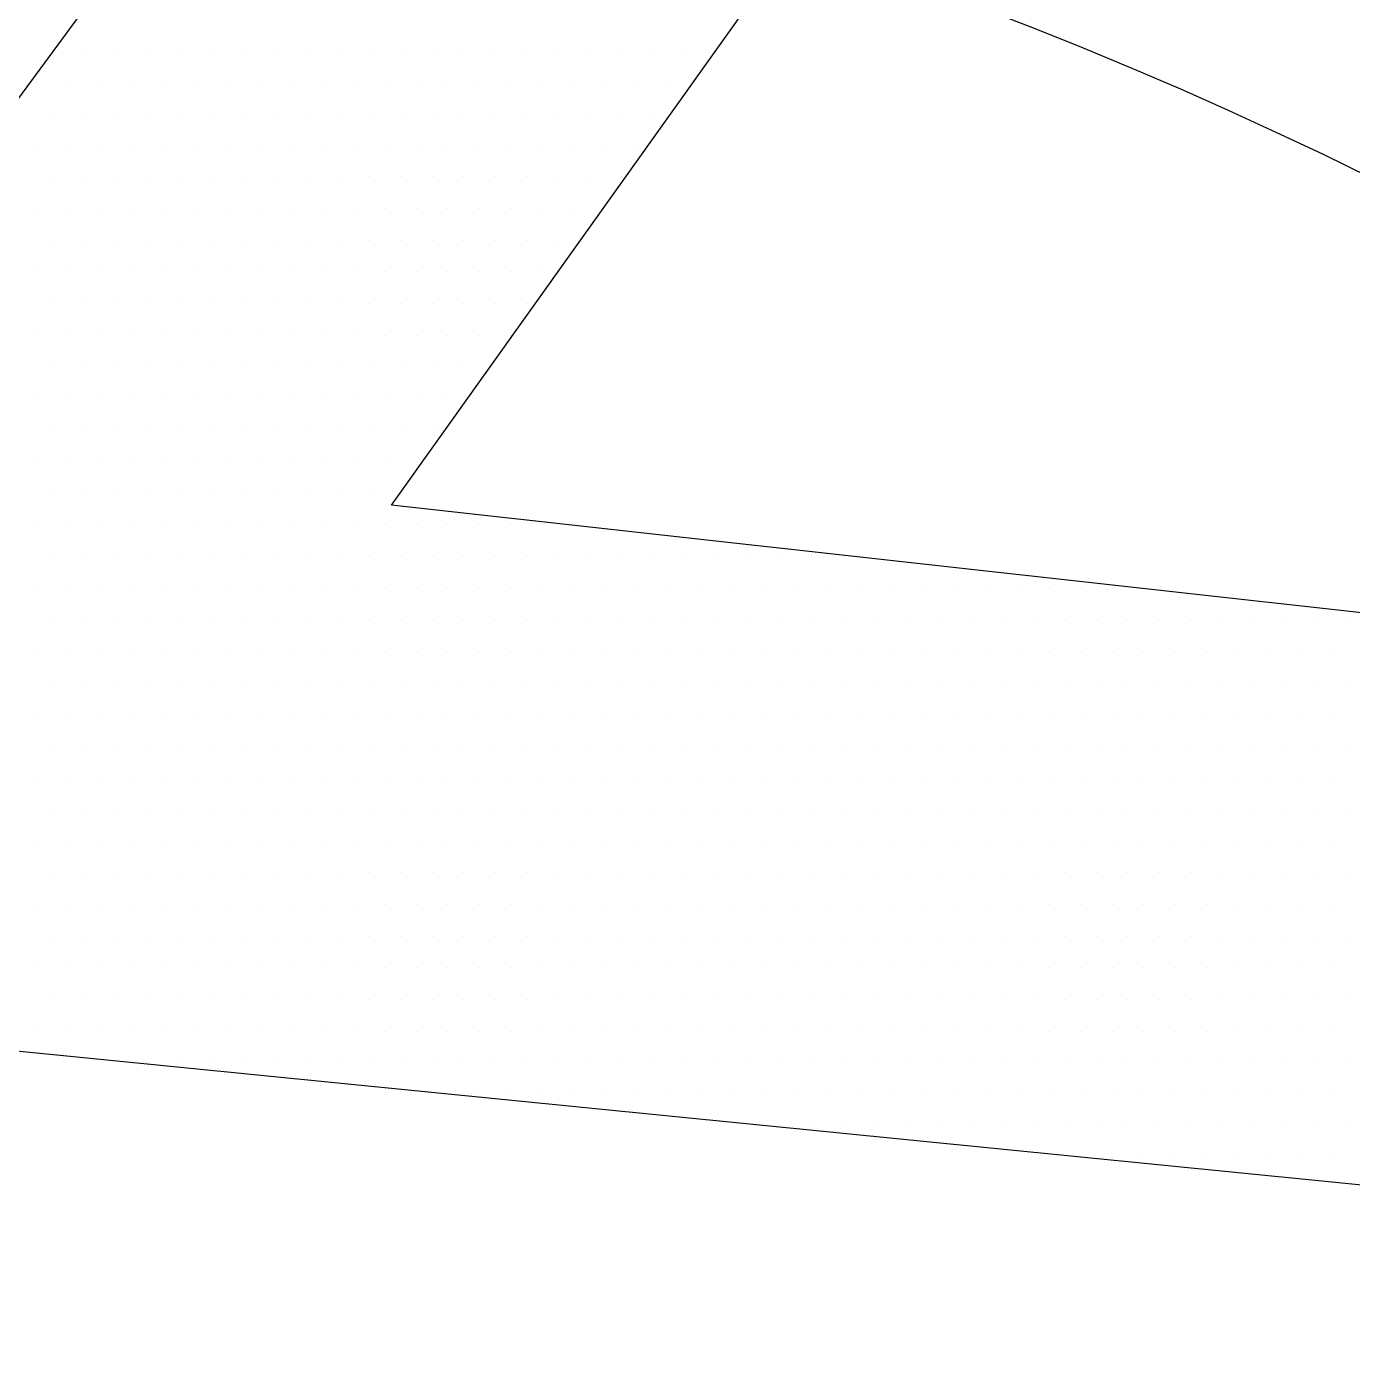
# Paper-space layout 'TOP_A1_00200_01-01-2017_MODELE' of a CAD drawing. Header units: millimetres. Extents: x -52 to 293, y -3 to 294.
# Drawn here: x 211.349 to 213.656, y 134.838 to 137.153 of the extents above; entities that cross this region are included whole.
import ezdxf

# ---------------------------------------------------------------- set-up
doc = ezdxf.new("R2010")
doc.units = ezdxf.units.MM
doc.header["$LTSCALE"] = 2
doc.linetypes.add('CACHEX2', pattern=[0.75, 0.5, -0.25])
for name, color, linetype in [('CALQUE_7', 4, 'Continuous'), ('CARTOUCHE', 7, 'Continuous'), ('rosace', 7, 'Continuous')]:
    doc.layers.add(name, color=color, linetype=linetype)

# ---------------------------------------------------------------- blocks, each defined once
blk = doc.blocks.new('A$C715108E3')
at = {"layer": 'CALQUE_7', "color": 131}
for p, q in [((-1.4405, -1.9557), (-1.4405, -1.9557)), ((-1.3512, -1.9557), (-1.3512, -1.9557)), ((-1.2594, -1.9557), (-1.2594, -1.9557)), ((-1.1674, -1.9557), (-1.1674, -1.9557)), ((-1.0761, -1.9557), (-1.0761, -1.9557)), ((-0.9841, -1.9557), (-0.9841, -1.9557)), ((-0.8921, -1.9557), (-0.8921, -1.9557)), ((-0.8008, -1.9557), (-0.8008, -1.9557)), ((-0.7088, -1.9557), (-0.7088, -1.9557)), ((-0.6172, -1.9557), (-0.6172, -1.9557)), ((-0.5255, -1.9557), (-0.5255, -1.9557)), ((-0.4339, -1.9557), (-0.4339, -1.9557)), ((-0.3418, -1.9557), (-0.3418, -1.9557)), ((-0.2508, -1.9557), (-0.2508, -1.9557)), ((-0.1587, -1.9557), (-0.1587, -1.9557)), ((-0.0667, -1.9557), (-0.0667, -1.9557)), ((0.0251, -1.9557), (0.0251, -1.9557)), ((0.1166, -1.9557), (0.1166, -1.9557)), ((0.2084, -1.9557), (0.2084, -1.9557)), ((0.3002, -1.9557), (0.3002, -1.9557)), ((0.3915, -1.9557), (0.3915, -1.9557)), ((-1.5083, -2.0481), (-1.5083, -2.0481)), ((-1.4888, -2.0481), (-1.4888, -2.0481)), ((-1.397, -2.0481), (-1.397, -2.0481)), ((-1.305, -2.0481), (-1.305, -2.0481)), ((-1.2137, -2.0481), (-1.2137, -2.0481)), ((-1.1217, -2.0481), (-1.1217, -2.0481)), ((-1.0296, -2.0481), (-1.0296, -2.0481)), ((-0.9386, -2.0481), (-0.9386, -2.0481)), ((-0.8465, -2.0481), (-0.8465, -2.0481)), ((-0.7549, -2.0481), (-0.7549, -2.0481)), ((-0.6634, -2.0481), (-0.6634, -2.0481)), ((-0.5712, -2.0481), (-0.5712, -2.0481)), ((-0.4796, -2.0481), (-0.4796, -2.0481)), ((-0.3883, -2.0481), (-0.3883, -2.0481)), ((-0.2963, -2.0481), (-0.2963, -2.0481)), ((-0.2043, -2.0481), (-0.2043, -2.0481)), ((-0.1124, -2.0481), (-0.1124, -2.0481)), ((-0.021, -2.0481), (-0.021, -2.0481)), ((0.0708, -2.0481), (0.0708, -2.0481)), ((0.1627, -2.0481), (0.1627, -2.0481)), ((0.2541, -2.0481), (0.2541, -2.0481)), ((0.346, -2.0481), (0.346, -2.0481)), ((-1.4427, -2.1393), (-1.4427, -2.1393)), ((-1.3512, -2.1393), (-1.3512, -2.1393)), ((-1.2594, -2.1393), (-1.2594, -2.1393)), ((-1.1674, -2.1393), (-1.1674, -2.1393)), ((-1.0761, -2.1393), (-1.0761, -2.1393)), ((-0.9841, -2.1393), (-0.9841, -2.1393)), ((-0.8921, -2.1393), (-0.8921, -2.1393)), ((-0.8008, -2.1393), (-0.8008, -2.1393)), ((-0.7088, -2.1393), (-0.7088, -2.1393)), ((-0.6172, -2.1393), (-0.6172, -2.1393)), ((-0.5255, -2.1393), (-0.5255, -2.1393)), ((-0.4339, -2.1393), (-0.4339, -2.1393)), ((-0.3418, -2.1393), (-0.3418, -2.1393)), ((-0.2508, -2.1393), (-0.2508, -2.1393)), ((-0.1587, -2.1393), (-0.1587, -2.1393)), ((-0.0667, -2.1393), (-0.0667, -2.1393)), ((0.0251, -2.1393), (0.0251, -2.1393)), ((0.1166, -2.1393), (0.1166, -2.1393)), ((0.2084, -2.1393), (0.2084, -2.1393)), ((0.3002, -2.1393), (0.3002, -2.1393)), ((-1.4888, -2.2308), (-1.4888, -2.2308)), ((-1.397, -2.2308), (-1.397, -2.2308)), ((-1.305, -2.2308), (-1.305, -2.2308)), ((-1.2137, -2.2308), (-1.2137, -2.2308)), ((-1.1217, -2.2308), (-1.1217, -2.2308)), ((-1.0296, -2.2308), (-1.0296, -2.2308)), ((-0.9386, -2.2308), (-0.9386, -2.2308)), ((-0.8465, -2.2308), (-0.8465, -2.2308)), ((-0.7549, -2.2308), (-0.7549, -2.2308)), ((-0.6634, -2.2308), (-0.6634, -2.2308)), ((-0.5712, -2.2308), (-0.5712, -2.2308)), ((-0.4796, -2.2308), (-0.4796, -2.2308)), ((-0.3883, -2.2308), (-0.3883, -2.2308)), ((-0.2963, -2.2308), (-0.2963, -2.2308)), ((-0.2043, -2.2308), (-0.2043, -2.2308)), ((-0.1124, -2.2308), (-0.1124, -2.2308)), ((-0.021, -2.2308), (-0.021, -2.2308)), ((0.0708, -2.2308), (0.0708, -2.2308)), ((0.1627, -2.2308), (0.1627, -2.2308)), ((0.2541, -2.2308), (0.2541, -2.2308)), ((-1.4427, -2.3232), (-1.4427, -2.3232)), ((-1.3512, -2.3232), (-1.3512, -2.3232)), ((-1.2594, -2.3232), (-1.2594, -2.3232)), ((-1.1674, -2.3232), (-1.1674, -2.3232)), ((-1.0761, -2.3232), (-1.0761, -2.3232)), ((-0.9841, -2.3232), (-0.9841, -2.3232)), ((-0.8921, -2.3232), (-0.8921, -2.3232)), ((-0.8008, -2.3232), (-0.8008, -2.3232)), ((-0.7088, -2.3232), (-0.7088, -2.3232)), ((-0.6172, -2.3232), (-0.6172, -2.3232)), ((-0.5255, -2.3232), (-0.5255, -2.3232)), ((-0.4339, -2.3232), (-0.4339, -2.3232)), ((-0.3418, -2.3232), (-0.3418, -2.3232)), ((-0.2508, -2.3232), (-0.2508, -2.3232)), ((-0.1587, -2.3232), (-0.1587, -2.3232)), ((-0.0667, -2.3232), (-0.0667, -2.3232)), ((0.0251, -2.3232), (0.0251, -2.3232)), ((0.1166, -2.3232), (0.1166, -2.3232)), ((0.2084, -2.3232), (0.2084, -2.3232)), ((-1.4888, -2.4144), (-1.4888, -2.4144)), ((-1.397, -2.4144), (-1.397, -2.4144)), ((-1.305, -2.4144), (-1.305, -2.4144)), ((-1.2137, -2.4144), (-1.2137, -2.4144)), ((-1.1217, -2.4144), (-1.1217, -2.4144)), ((-1.0296, -2.4144), (-1.0296, -2.4144)), ((-0.9386, -2.4144), (-0.9386, -2.4144)), ((-0.8465, -2.4144), (-0.8465, -2.4144)), ((-0.7549, -2.4144), (-0.7549, -2.4144)), ((-0.6634, -2.4144), (-0.6634, -2.4144)), ((-0.5712, -2.4144), (-0.5712, -2.4144)), ((-0.4796, -2.4144), (-0.4796, -2.4144)), ((-0.3883, -2.4144), (-0.3883, -2.4144)), ((-0.2963, -2.4144), (-0.2963, -2.4144)), ((-0.2043, -2.4144), (-0.2043, -2.4144)), ((-0.1124, -2.4144), (-0.1124, -2.4144)), ((-0.021, -2.4144), (-0.021, -2.4144)), ((0.0708, -2.4144), (0.0708, -2.4144)), ((-1.4427, -2.507), (-1.4427, -2.507)), ((-1.3512, -2.507), (-1.3512, -2.507)), ((-1.2594, -2.507), (-1.2594, -2.507)), ((-1.1674, -2.507), (-1.1674, -2.507)), ((-1.0761, -2.507), (-1.0761, -2.507)), ((-0.9841, -2.507), (-0.9841, -2.507)), ((-0.8921, -2.507), (-0.8921, -2.507)), ((-0.8008, -2.507), (-0.8008, -2.507)), ((-0.7088, -2.507), (-0.7088, -2.507)), ((-0.6172, -2.507), (-0.6172, -2.507)), ((-0.5255, -2.507), (-0.5255, -2.507)), ((-0.4339, -2.507), (-0.4339, -2.507)), ((-0.3418, -2.507), (-0.3418, -2.507)), ((-0.2508, -2.507), (-0.2508, -2.507)), ((-0.1587, -2.507), (-0.1587, -2.507)), ((-0.0667, -2.507), (-0.0667, -2.507)), ((0.0251, -2.507), (0.0251, -2.507)), ((-1.4888, -2.5983), (-1.4888, -2.5983)), ((-1.397, -2.5983), (-1.397, -2.5983)), ((-1.305, -2.5983), (-1.305, -2.5983)), ((-1.2137, -2.5983), (-1.2137, -2.5983)), ((-1.1217, -2.5983), (-1.1217, -2.5983)), ((-1.0296, -2.5983), (-1.0296, -2.5983)), ((-0.9386, -2.5983), (-0.9386, -2.5983)), ((-0.8465, -2.5983), (-0.8465, -2.5983)), ((-0.7549, -2.5983), (-0.7549, -2.5983)), ((-0.6634, -2.5983), (-0.6634, -2.5983)), ((-0.5712, -2.5983), (-0.5712, -2.5983)), ((-0.4796, -2.5983), (-0.4796, -2.5983)), ((-0.3883, -2.5983), (-0.3883, -2.5983)), ((-0.2963, -2.5983), (-0.2963, -2.5983)), ((-0.2043, -2.5983), (-0.2043, -2.5983)), ((-0.1124, -2.5983), (-0.1124, -2.5983)), ((-0.021, -2.5983), (-0.021, -2.5983)), ((-1.4427, -2.6898), (-1.4427, -2.6898)), ((-1.3512, -2.6898), (-1.3512, -2.6898)), ((-1.2594, -2.6898), (-1.2594, -2.6898)), ((-1.1674, -2.6898), (-1.1674, -2.6898)), ((-1.0761, -2.6898), (-1.0761, -2.6898)), ((-0.9841, -2.6898), (-0.9841, -2.6898)), ((-0.8921, -2.6898), (-0.8921, -2.6898)), ((-0.8008, -2.6898), (-0.8008, -2.6898)), ((-0.7088, -2.6898), (-0.7088, -2.6898)), ((-0.6172, -2.6898), (-0.6172, -2.6898)), ((-0.5255, -2.6898), (-0.5255, -2.6898)), ((-0.4339, -2.6898), (-0.4339, -2.6898)), ((-0.3418, -2.6898), (-0.3418, -2.6898)), ((-0.2508, -2.6898), (-0.2508, -2.6898)), ((-0.1587, -2.6898), (-0.1587, -2.6898)), ((-0.0667, -2.6898), (-0.0667, -2.6898)), ((-1.4888, -2.782), (-1.4888, -2.782)), ((-1.397, -2.782), (-1.397, -2.782)), ((-1.305, -2.782), (-1.305, -2.782)), ((-1.2137, -2.782), (-1.2137, -2.782)), ((-1.1217, -2.782), (-1.1217, -2.782)), ((-1.0296, -2.782), (-1.0296, -2.782)), ((-0.9386, -2.782), (-0.9386, -2.782)), ((-0.8465, -2.782), (-0.8465, -2.782)), ((-0.7549, -2.782), (-0.7549, -2.782)), ((-0.6634, -2.782), (-0.6634, -2.782)), ((-0.5712, -2.782), (-0.5712, -2.782)), ((-0.4796, -2.782), (-0.4796, -2.782)), ((-0.3883, -2.782), (-0.3883, -2.782)), ((-0.2963, -2.782), (-0.2963, -2.782)), ((-0.2043, -2.782), (-0.2043, -2.782)), ((-0.1124, -2.782), (-0.1124, -2.782)), ((-1.4427, -2.8734), (-1.4427, -2.8734)), ((-1.3512, -2.8734), (-1.3512, -2.8734)), ((-1.2594, -2.8734), (-1.2594, -2.8734)), ((-1.1674, -2.8734), (-1.1674, -2.8734)), ((-1.0761, -2.8734), (-1.0761, -2.8734)), ((-0.9841, -2.8734), (-0.9841, -2.8734)), ((-0.8921, -2.8734), (-0.8921, -2.8734)), ((-0.8008, -2.8734), (-0.8008, -2.8734)), ((-0.7088, -2.8734), (-0.7088, -2.8734)), ((-0.6172, -2.8734), (-0.6172, -2.8734)), ((-0.5255, -2.8734), (-0.5255, -2.8734)), ((-0.4339, -2.8734), (-0.4339, -2.8734)), ((-0.3418, -2.8734), (-0.3418, -2.8734)), ((-0.2508, -2.8734), (-0.2508, -2.8734)), ((-1.4888, -2.9649), (-1.4888, -2.9649)), ((-1.397, -2.9649), (-1.397, -2.9649)), ((-1.305, -2.9649), (-1.305, -2.9649)), ((-1.2137, -2.9649), (-1.2137, -2.9649)), ((-1.1217, -2.9649), (-1.1217, -2.9649)), ((-1.0296, -2.9649), (-1.0296, -2.9649)), ((-0.9386, -2.9649), (-0.9386, -2.9649)), ((-0.8465, -2.9649), (-0.8465, -2.9649)), ((-0.7549, -2.9649), (-0.7549, -2.9649)), ((-0.6634, -2.9649), (-0.6634, -2.9649)), ((-0.5712, -2.9649), (-0.5712, -2.9649)), ((-0.4796, -2.9649), (-0.4796, -2.9649)), ((-0.3883, -2.9649), (-0.3883, -2.9649)), ((-0.2963, -2.9649), (-0.2963, -2.9649)), ((-1.4427, -3.0571), (-1.4427, -3.0571)), ((-1.3512, -3.0571), (-1.3512, -3.0571)), ((-1.2594, -3.0571), (-1.2594, -3.0571)), ((-1.1674, -3.0571), (-1.1674, -3.0571)), ((-1.0761, -3.0571), (-1.0761, -3.0571)), ((-0.9841, -3.0571), (-0.9841, -3.0571)), ((-0.8921, -3.0571), (-0.8921, -3.0571)), ((-0.8008, -3.0571), (-0.8008, -3.0571)), ((-0.7088, -3.0571), (-0.7088, -3.0571)), ((-0.6172, -3.0571), (-0.6172, -3.0571)), ((-0.5255, -3.0571), (-0.5255, -3.0571)), ((-0.4339, -3.0571), (-0.4339, -3.0571)), ((-0.3418, -3.0571), (-0.3418, -3.0571)), ((-1.4888, -3.1485), (-1.4888, -3.1485)), ((-1.397, -3.1485), (-1.397, -3.1485)), ((-1.305, -3.1485), (-1.305, -3.1485)), ((-1.2137, -3.1485), (-1.2137, -3.1485)), ((-1.1217, -3.1485), (-1.1217, -3.1485)), ((-1.0296, -3.1485), (-1.0296, -3.1485)), ((-0.9386, -3.1485), (-0.9386, -3.1485)), ((-0.8465, -3.1485), (-0.8465, -3.1485)), ((-0.7549, -3.1485), (-0.7549, -3.1485)), ((-0.6634, -3.1485), (-0.6634, -3.1485)), ((-0.5712, -3.1485), (-0.5712, -3.1485)), ((-0.4796, -3.1485), (-0.4796, -3.1485)), ((-0.3883, -3.1485), (-0.3883, -3.1485)), ((-1.4427, -3.24), (-1.4427, -3.24)), ((-1.3512, -3.24), (-1.3512, -3.24)), ((-1.2594, -3.24), (-1.2594, -3.24)), ((-1.1674, -3.24), (-1.1674, -3.24)), ((-1.0761, -3.24), (-1.0761, -3.24)), ((-0.9841, -3.24), (-0.9841, -3.24)), ((-0.8921, -3.24), (-0.8921, -3.24)), ((-0.8008, -3.24), (-0.8008, -3.24)), ((-0.7088, -3.24), (-0.7088, -3.24)), ((-0.6172, -3.24), (-0.6172, -3.24)), ((-0.5255, -3.24), (-0.5255, -3.24)), ((-1.4888, -3.3324), (-1.4888, -3.3324)), ((-1.397, -3.3324), (-1.397, -3.3324)), ((-1.305, -3.3324), (-1.305, -3.3324)), ((-1.2137, -3.3324), (-1.2137, -3.3324)), ((-1.1217, -3.3324), (-1.1217, -3.3324)), ((-1.0296, -3.3324), (-1.0296, -3.3324)), ((-0.9386, -3.3324), (-0.9386, -3.3324)), ((-0.8465, -3.3324), (-0.8465, -3.3324)), ((-0.7549, -3.3324), (-0.7549, -3.3324)), ((-0.6634, -3.3324), (-0.6634, -3.3324)), ((-0.5712, -3.3324), (-0.5712, -3.3324)), ((-0.4796, -3.3324), (-0.4796, -3.3324)), ((-0.3883, -3.3324), (-0.3883, -3.3324)), ((-0.2963, -3.3324), (-0.2963, -3.3324)), ((-0.2043, -3.3324), (-0.2043, -3.3324)), ((-0.1124, -3.3324), (-0.1124, -3.3324)), ((-0.021, -3.3324), (-0.021, -3.3324)), ((-1.4427, -3.4237), (-1.4427, -3.4237)), ((-1.3512, -3.4237), (-1.3512, -3.4237)), ((-1.2594, -3.4237), (-1.2594, -3.4237)), ((-1.1674, -3.4237), (-1.1674, -3.4237)), ((-1.0761, -3.4237), (-1.0761, -3.4237)), ((-0.9841, -3.4237), (-0.9841, -3.4237)), ((-0.8921, -3.4237), (-0.8921, -3.4237)), ((-0.8008, -3.4237), (-0.8008, -3.4237)), ((-0.7088, -3.4237), (-0.7088, -3.4237)), ((-0.6172, -3.4237), (-0.6172, -3.4237)), ((-0.5255, -3.4237), (-0.5255, -3.4237)), ((-0.4339, -3.4237), (-0.4339, -3.4237)), ((-0.3418, -3.4237), (-0.3418, -3.4237)), ((-0.2508, -3.4237), (-0.2508, -3.4237)), ((-0.1587, -3.4237), (-0.1587, -3.4237)), ((-0.0667, -3.4237), (-0.0667, -3.4237)), ((0.0251, -3.4237), (0.0251, -3.4237)), ((0.1166, -3.4237), (0.1166, -3.4237)), ((0.2084, -3.4237), (0.2084, -3.4237)), ((0.3002, -3.4237), (0.3002, -3.4237)), ((0.3915, -3.4237), (0.3915, -3.4237)), ((0.4835, -3.4237), (0.4835, -3.4237)), ((0.5755, -3.4237), (0.5755, -3.4237)), ((0.6668, -3.4237), (0.6668, -3.4237)), ((0.7588, -3.4237), (0.7588, -3.4237)), ((0.8509, -3.4237), (0.8509, -3.4237)), ((-1.4888, -3.5153), (-1.4888, -3.5153)), ((-1.397, -3.5153), (-1.397, -3.5153)), ((-1.305, -3.5153), (-1.305, -3.5153)), ((-1.2137, -3.5153), (-1.2137, -3.5153)), ((-1.1217, -3.5153), (-1.1217, -3.5153)), ((-1.0296, -3.5153), (-1.0296, -3.5153)), ((-0.9386, -3.5153), (-0.9386, -3.5153)), ((-0.8465, -3.5153), (-0.8465, -3.5153)), ((-0.7549, -3.5153), (-0.7549, -3.5153)), ((-0.6634, -3.5153), (-0.6634, -3.5153)), ((-0.5712, -3.5153), (-0.5712, -3.5153)), ((-0.4796, -3.5153), (-0.4796, -3.5153)), ((-0.3883, -3.5153), (-0.3883, -3.5153)), ((-0.2963, -3.5153), (-0.2963, -3.5153)), ((-0.2043, -3.5153), (-0.2043, -3.5153)), ((-0.1124, -3.5153), (-0.1124, -3.5153)), ((-0.021, -3.5153), (-0.021, -3.5153)), ((0.0708, -3.5153), (0.0708, -3.5153)), ((0.1627, -3.5153), (0.1627, -3.5153)), ((0.2541, -3.5153), (0.2541, -3.5153)), ((0.346, -3.5153), (0.346, -3.5153)), ((0.438, -3.5153), (0.438, -3.5153)), ((0.5293, -3.5153), (0.5293, -3.5153)), ((0.6213, -3.5153), (0.6213, -3.5153)), ((0.7131, -3.5153), (0.7131, -3.5153)), ((0.8044, -3.5153), (0.8044, -3.5153)), ((0.8962, -3.5153), (0.8962, -3.5153)), ((0.988, -3.5153), (0.988, -3.5153)), ((1.0801, -3.5153), (1.0801, -3.5153)), ((1.1713, -3.5153), (1.1713, -3.5153)), ((1.2634, -3.5153), (1.2634, -3.5153)), ((1.3554, -3.5153), (1.3554, -3.5153)), ((1.4466, -3.5153), (1.4466, -3.5153)), ((1.5387, -3.5153), (1.5387, -3.5153)), ((1.6305, -3.5153), (1.6305, -3.5153)), ((-1.4427, -3.6077), (-1.4427, -3.6077)), ((-1.3512, -3.6077), (-1.3512, -3.6077)), ((-1.2594, -3.6077), (-1.2594, -3.6077)), ((-1.1674, -3.6077), (-1.1674, -3.6077)), ((-1.0761, -3.6077), (-1.0761, -3.6077)), ((-0.9841, -3.6077), (-0.9841, -3.6077)), ((-0.8921, -3.6077), (-0.8921, -3.6077)), ((-0.8008, -3.6077), (-0.8008, -3.6077)), ((-0.7088, -3.6077), (-0.7088, -3.6077)), ((-0.6172, -3.6077), (-0.6172, -3.6077)), ((-0.5255, -3.6077), (-0.5255, -3.6077)), ((-0.4339, -3.6077), (-0.4339, -3.6077)), ((-0.3418, -3.6077), (-0.3418, -3.6077)), ((-0.2508, -3.6077), (-0.2508, -3.6077)), ((-0.1587, -3.6077), (-0.1587, -3.6077)), ((-0.0667, -3.6077), (-0.0667, -3.6077)), ((0.0251, -3.6077), (0.0251, -3.6077)), ((0.1166, -3.6077), (0.1166, -3.6077)), ((0.2084, -3.6077), (0.2084, -3.6077)), ((0.3002, -3.6077), (0.3002, -3.6077)), ((0.3915, -3.6077), (0.3915, -3.6077)), ((0.4835, -3.6077), (0.4835, -3.6077)), ((0.5755, -3.6077), (0.5755, -3.6077)), ((0.6668, -3.6077), (0.6668, -3.6077)), ((0.7588, -3.6077), (0.7588, -3.6077)), ((0.8509, -3.6077), (0.8509, -3.6077)), ((0.9425, -3.6077), (0.9425, -3.6077)), ((1.0341, -3.6077), (1.0341, -3.6077)), ((1.1258, -3.6077), (1.1258, -3.6077)), ((1.2178, -3.6077), (1.2178, -3.6077)), ((1.3091, -3.6077), (1.3091, -3.6077)), ((1.4011, -3.6077), (1.4011, -3.6077)), ((1.4929, -3.6077), (1.4929, -3.6077)), ((1.584, -3.6077), (1.584, -3.6077)), ((1.6762, -3.6077), (1.6762, -3.6077)), ((1.7681, -3.6077), (1.7681, -3.6077)), ((1.8591, -3.6077), (1.8591, -3.6077)), ((1.9512, -3.6077), (1.9512, -3.6077)), ((2.0432, -3.6077), (2.0432, -3.6077)), ((2.1344, -3.6077), (2.1344, -3.6077)), ((2.2265, -3.6077), (2.2265, -3.6077)), ((2.3183, -3.6077), (2.3183, -3.6077)), ((-1.4888, -3.699), (-1.4888, -3.699)), ((-1.397, -3.699), (-1.397, -3.699)), ((-1.305, -3.699), (-1.305, -3.699)), ((-1.2137, -3.699), (-1.2137, -3.699)), ((-1.1217, -3.699), (-1.1217, -3.699)), ((-1.0296, -3.699), (-1.0296, -3.699)), ((-0.9386, -3.699), (-0.9386, -3.699)), ((-0.8465, -3.699), (-0.8465, -3.699)), ((-0.7549, -3.699), (-0.7549, -3.699)), ((-0.6634, -3.699), (-0.6634, -3.699)), ((-0.5712, -3.699), (-0.5712, -3.699)), ((-0.4796, -3.699), (-0.4796, -3.699)), ((-0.3883, -3.699), (-0.3883, -3.699)), ((-0.2963, -3.699), (-0.2963, -3.699)), ((-0.2043, -3.699), (-0.2043, -3.699)), ((-0.1124, -3.699), (-0.1124, -3.699)), ((-0.021, -3.699), (-0.021, -3.699)), ((0.0708, -3.699), (0.0708, -3.699)), ((0.1627, -3.699), (0.1627, -3.699)), ((0.2541, -3.699), (0.2541, -3.699)), ((0.346, -3.699), (0.346, -3.699)), ((0.438, -3.699), (0.438, -3.699)), ((0.5293, -3.699), (0.5293, -3.699)), ((0.6213, -3.699), (0.6213, -3.699)), ((0.7131, -3.699), (0.7131, -3.699)), ((0.8044, -3.699), (0.8044, -3.699)), ((0.8962, -3.699), (0.8962, -3.699)), ((0.988, -3.699), (0.988, -3.699)), ((1.0801, -3.699), (1.0801, -3.699)), ((1.1713, -3.699), (1.1713, -3.699)), ((1.2634, -3.699), (1.2634, -3.699)), ((1.3554, -3.699), (1.3554, -3.699)), ((1.4466, -3.699), (1.4466, -3.699)), ((1.5387, -3.699), (1.5387, -3.699)), ((1.6305, -3.699), (1.6305, -3.699)), ((1.722, -3.699), (1.722, -3.699)), ((1.8138, -3.699), (1.8138, -3.699)), ((1.9056, -3.699), (1.9056, -3.699)), ((1.9969, -3.699), (1.9969, -3.699)), ((2.0889, -3.699), (2.0889, -3.699)), ((2.1807, -3.699), (2.1807, -3.699)), ((2.2726, -3.699), (2.2726, -3.699)), ((-1.4427, -3.7904), (-1.4427, -3.7904)), ((-1.3512, -3.7904), (-1.3512, -3.7904)), ((-1.2594, -3.7904), (-1.2594, -3.7904)), ((-1.1674, -3.7904), (-1.1674, -3.7904)), ((-1.0761, -3.7904), (-1.0761, -3.7904)), ((-0.9841, -3.7904), (-0.9841, -3.7904)), ((-0.8921, -3.7904), (-0.8921, -3.7904)), ((-0.8008, -3.7904), (-0.8008, -3.7904)), ((-0.7088, -3.7904), (-0.7088, -3.7904)), ((-0.6172, -3.7904), (-0.6172, -3.7904)), ((-0.5255, -3.7904), (-0.5255, -3.7904)), ((-0.4339, -3.7904), (-0.4339, -3.7904)), ((-0.3418, -3.7904), (-0.3418, -3.7904)), ((-0.2508, -3.7904), (-0.2508, -3.7904)), ((-0.1587, -3.7904), (-0.1587, -3.7904)), ((-0.0667, -3.7904), (-0.0667, -3.7904)), ((0.0251, -3.7904), (0.0251, -3.7904)), ((0.1166, -3.7904), (0.1166, -3.7904)), ((0.2084, -3.7904), (0.2084, -3.7904)), ((0.3002, -3.7904), (0.3002, -3.7904)), ((0.3915, -3.7904), (0.3915, -3.7904)), ((0.4835, -3.7904), (0.4835, -3.7904)), ((0.5755, -3.7904), (0.5755, -3.7904)), ((0.6668, -3.7904), (0.6668, -3.7904)), ((0.7588, -3.7904), (0.7588, -3.7904)), ((0.8509, -3.7904), (0.8509, -3.7904)), ((0.9425, -3.7904), (0.9425, -3.7904)), ((1.0341, -3.7904), (1.0341, -3.7904)), ((1.1258, -3.7904), (1.1258, -3.7904)), ((1.2178, -3.7904), (1.2178, -3.7904)), ((1.3091, -3.7904), (1.3091, -3.7904)), ((1.4011, -3.7904), (1.4011, -3.7904)), ((1.4929, -3.7904), (1.4929, -3.7904)), ((1.584, -3.7904), (1.584, -3.7904)), ((1.6762, -3.7904), (1.6762, -3.7904)), ((1.7681, -3.7904), (1.7681, -3.7904)), ((1.8591, -3.7904), (1.8591, -3.7904)), ((1.9512, -3.7904), (1.9512, -3.7904)), ((2.0432, -3.7904), (2.0432, -3.7904)), ((2.1344, -3.7904), (2.1344, -3.7904)), ((2.2265, -3.7904), (2.2265, -3.7904)), ((2.3183, -3.7904), (2.3183, -3.7904)), ((-1.4888, -3.8826), (-1.4888, -3.8826)), ((-1.397, -3.8826), (-1.397, -3.8826)), ((-1.305, -3.8826), (-1.305, -3.8826)), ((-1.2137, -3.8826), (-1.2137, -3.8826)), ((-1.1217, -3.8826), (-1.1217, -3.8826)), ((-1.0296, -3.8826), (-1.0296, -3.8826)), ((-0.9386, -3.8826), (-0.9386, -3.8826)), ((-0.8465, -3.8826), (-0.8465, -3.8826)), ((-0.7549, -3.8826), (-0.7549, -3.8826)), ((-0.6634, -3.8826), (-0.6634, -3.8826)), ((-0.5712, -3.8826), (-0.5712, -3.8826)), ((-0.4796, -3.8826), (-0.4796, -3.8826)), ((-0.3883, -3.8826), (-0.3883, -3.8826)), ((-0.2963, -3.8826), (-0.2963, -3.8826)), ((-0.2043, -3.8826), (-0.2043, -3.8826)), ((-0.1124, -3.8826), (-0.1124, -3.8826)), ((-0.021, -3.8826), (-0.021, -3.8826)), ((0.0708, -3.8826), (0.0708, -3.8826)), ((0.1627, -3.8826), (0.1627, -3.8826)), ((0.2541, -3.8826), (0.2541, -3.8826)), ((0.346, -3.8826), (0.346, -3.8826)), ((0.438, -3.8826), (0.438, -3.8826)), ((0.5293, -3.8826), (0.5293, -3.8826)), ((0.6213, -3.8826), (0.6213, -3.8826)), ((0.7131, -3.8826), (0.7131, -3.8826)), ((0.8044, -3.8826), (0.8044, -3.8826)), ((0.8962, -3.8826), (0.8962, -3.8826)), ((0.988, -3.8826), (0.988, -3.8826)), ((1.0801, -3.8826), (1.0801, -3.8826)), ((1.1713, -3.8826), (1.1713, -3.8826)), ((1.2634, -3.8826), (1.2634, -3.8826)), ((1.3554, -3.8826), (1.3554, -3.8826)), ((1.4466, -3.8826), (1.4466, -3.8826)), ((1.5387, -3.8826), (1.5387, -3.8826)), ((1.6305, -3.8826), (1.6305, -3.8826)), ((1.722, -3.8826), (1.722, -3.8826)), ((1.8138, -3.8826), (1.8138, -3.8826)), ((1.9056, -3.8826), (1.9056, -3.8826)), ((1.9969, -3.8826), (1.9969, -3.8826)), ((2.0889, -3.8826), (2.0889, -3.8826)), ((2.1807, -3.8826), (2.1807, -3.8826)), ((2.2726, -3.8826), (2.2726, -3.8826)), ((-1.4427, -3.9741), (-1.4427, -3.9741)), ((-1.3512, -3.9741), (-1.3512, -3.9741)), ((-1.2594, -3.9741), (-1.2594, -3.9741)), ((-1.1674, -3.9741), (-1.1674, -3.9741)), ((-1.0761, -3.9741), (-1.0761, -3.9741)), ((-0.9841, -3.9741), (-0.9841, -3.9741)), ((-0.8921, -3.9741), (-0.8921, -3.9741)), ((-0.8008, -3.9741), (-0.8008, -3.9741)), ((-0.7088, -3.9741), (-0.7088, -3.9741)), ((-0.6172, -3.9741), (-0.6172, -3.9741)), ((-0.5255, -3.9741), (-0.5255, -3.9741)), ((-0.4339, -3.9741), (-0.4339, -3.9741)), ((-0.3418, -3.9741), (-0.3418, -3.9741)), ((-0.2508, -3.9741), (-0.2508, -3.9741)), ((-0.1587, -3.9741), (-0.1587, -3.9741)), ((-0.0667, -3.9741), (-0.0667, -3.9741)), ((0.0251, -3.9741), (0.0251, -3.9741)), ((0.1166, -3.9741), (0.1166, -3.9741)), ((0.2084, -3.9741), (0.2084, -3.9741)), ((0.3002, -3.9741), (0.3002, -3.9741)), ((0.3915, -3.9741), (0.3915, -3.9741)), ((0.4835, -3.9741), (0.4835, -3.9741)), ((0.5755, -3.9741), (0.5755, -3.9741)), ((0.6668, -3.9741), (0.6668, -3.9741)), ((0.7588, -3.9741), (0.7588, -3.9741)), ((0.8509, -3.9741), (0.8509, -3.9741)), ((0.9425, -3.9741), (0.9425, -3.9741)), ((1.0341, -3.9741), (1.0341, -3.9741)), ((1.1258, -3.9741), (1.1258, -3.9741)), ((1.2178, -3.9741), (1.2178, -3.9741)), ((1.3091, -3.9741), (1.3091, -3.9741)), ((1.4011, -3.9741), (1.4011, -3.9741)), ((1.4929, -3.9741), (1.4929, -3.9741)), ((1.584, -3.9741), (1.584, -3.9741)), ((1.6762, -3.9741), (1.6762, -3.9741)), ((1.7681, -3.9741), (1.7681, -3.9741)), ((1.8591, -3.9741), (1.8591, -3.9741)), ((1.9512, -3.9741), (1.9512, -3.9741)), ((2.0432, -3.9741), (2.0432, -3.9741)), ((2.1344, -3.9741), (2.1344, -3.9741)), ((2.2265, -3.9741), (2.2265, -3.9741)), ((2.3183, -3.9741), (2.3183, -3.9741)), ((-1.4888, -4.0654), (-1.4888, -4.0654)), ((-1.397, -4.0654), (-1.397, -4.0654)), ((-1.305, -4.0654), (-1.305, -4.0654)), ((-1.2137, -4.0654), (-1.2137, -4.0654)), ((-1.1217, -4.0654), (-1.1217, -4.0654)), ((-1.0296, -4.0654), (-1.0296, -4.0654)), ((-0.9386, -4.0654), (-0.9386, -4.0654)), ((-0.8465, -4.0654), (-0.8465, -4.0654)), ((-0.7549, -4.0654), (-0.7549, -4.0654)), ((-0.6634, -4.0654), (-0.6634, -4.0654)), ((-0.5712, -4.0654), (-0.5712, -4.0654)), ((-0.4796, -4.0654), (-0.4796, -4.0654)), ((-0.3883, -4.0654), (-0.3883, -4.0654)), ((-0.2963, -4.0654), (-0.2963, -4.0654)), ((-0.2043, -4.0654), (-0.2043, -4.0654)), ((-0.1124, -4.0654), (-0.1124, -4.0654)), ((-0.021, -4.0654), (-0.021, -4.0654)), ((0.0708, -4.0654), (0.0708, -4.0654)), ((0.1627, -4.0654), (0.1627, -4.0654)), ((0.2541, -4.0654), (0.2541, -4.0654)), ((0.346, -4.0654), (0.346, -4.0654)), ((0.438, -4.0654), (0.438, -4.0654)), ((0.5293, -4.0654), (0.5293, -4.0654)), ((0.6213, -4.0654), (0.6213, -4.0654)), ((0.7131, -4.0654), (0.7131, -4.0654)), ((0.8044, -4.0654), (0.8044, -4.0654)), ((0.8962, -4.0654), (0.8962, -4.0654)), ((0.988, -4.0654), (0.988, -4.0654)), ((1.0801, -4.0654), (1.0801, -4.0654)), ((1.1713, -4.0654), (1.1713, -4.0654)), ((1.2634, -4.0654), (1.2634, -4.0654)), ((1.3554, -4.0654), (1.3554, -4.0654)), ((1.4466, -4.0654), (1.4466, -4.0654)), ((1.5387, -4.0654), (1.5387, -4.0654)), ((1.6305, -4.0654), (1.6305, -4.0654)), ((1.722, -4.0654), (1.722, -4.0654)), ((1.8138, -4.0654), (1.8138, -4.0654)), ((1.9056, -4.0654), (1.9056, -4.0654)), ((1.9969, -4.0654), (1.9969, -4.0654)), ((2.0889, -4.0654), (2.0889, -4.0654)), ((2.1807, -4.0654), (2.1807, -4.0654)), ((2.2726, -4.0654), (2.2726, -4.0654)), ((-1.4427, -4.1578), (-1.4427, -4.1578)), ((-1.3512, -4.1578), (-1.3512, -4.1578)), ((-1.2594, -4.1578), (-1.2594, -4.1578)), ((-1.1674, -4.1578), (-1.1674, -4.1578)), ((-1.0761, -4.1578), (-1.0761, -4.1578)), ((-0.9841, -4.1578), (-0.9841, -4.1578)), ((-0.8921, -4.1578), (-0.8921, -4.1578)), ((-0.8008, -4.1578), (-0.8008, -4.1578)), ((-0.7088, -4.1578), (-0.7088, -4.1578)), ((-0.6172, -4.1578), (-0.6172, -4.1578)), ((-0.5255, -4.1578), (-0.5255, -4.1578)), ((-0.4339, -4.1578), (-0.4339, -4.1578)), ((-0.3418, -4.1578), (-0.3418, -4.1578)), ((-0.2508, -4.1578), (-0.2508, -4.1578)), ((-0.1587, -4.1578), (-0.1587, -4.1578)), ((-0.0667, -4.1578), (-0.0667, -4.1578)), ((0.0251, -4.1578), (0.0251, -4.1578)), ((0.1166, -4.1578), (0.1166, -4.1578)), ((0.2084, -4.1578), (0.2084, -4.1578)), ((0.3002, -4.1578), (0.3002, -4.1578)), ((0.3915, -4.1578), (0.3915, -4.1578)), ((0.4835, -4.1578), (0.4835, -4.1578)), ((0.5755, -4.1578), (0.5755, -4.1578)), ((0.6668, -4.1578), (0.6668, -4.1578)), ((0.7588, -4.1578), (0.7588, -4.1578)), ((0.8509, -4.1578), (0.8509, -4.1578)), ((0.9425, -4.1578), (0.9425, -4.1578)), ((1.0341, -4.1578), (1.0341, -4.1578)), ((1.1258, -4.1578), (1.1258, -4.1578)), ((1.2178, -4.1578), (1.2178, -4.1578)), ((1.3091, -4.1578), (1.3091, -4.1578)), ((1.4011, -4.1578), (1.4011, -4.1578)), ((1.4929, -4.1578), (1.4929, -4.1578)), ((1.584, -4.1578), (1.584, -4.1578)), ((1.6762, -4.1578), (1.6762, -4.1578)), ((1.7681, -4.1578), (1.7681, -4.1578)), ((1.8591, -4.1578), (1.8591, -4.1578)), ((1.9512, -4.1578), (1.9512, -4.1578)), ((2.0432, -4.1578), (2.0432, -4.1578)), ((2.1344, -4.1578), (2.1344, -4.1578)), ((2.2265, -4.1578), (2.2265, -4.1578)), ((2.3183, -4.1578), (2.3183, -4.1578)), ((-1.4888, -4.2494), (-1.4888, -4.2494)), ((-1.397, -4.2494), (-1.397, -4.2494)), ((-1.305, -4.2494), (-1.305, -4.2494)), ((-1.2137, -4.2494), (-1.2137, -4.2494)), ((-1.1217, -4.2494), (-1.1217, -4.2494)), ((-1.0296, -4.2494), (-1.0296, -4.2494)), ((-0.9386, -4.2494), (-0.9386, -4.2494)), ((-0.8465, -4.2494), (-0.8465, -4.2494)), ((-0.7549, -4.2494), (-0.7549, -4.2494)), ((-0.6634, -4.2494), (-0.6634, -4.2494)), ((-0.5712, -4.2494), (-0.5712, -4.2494)), ((-0.4796, -4.2494), (-0.4796, -4.2494)), ((-0.3883, -4.2494), (-0.3883, -4.2494)), ((-0.2963, -4.2494), (-0.2963, -4.2494)), ((-0.2043, -4.2494), (-0.2043, -4.2494)), ((-0.1124, -4.2494), (-0.1124, -4.2494)), ((-0.021, -4.2494), (-0.021, -4.2494)), ((0.0708, -4.2494), (0.0708, -4.2494)), ((0.1627, -4.2494), (0.1627, -4.2494)), ((0.2541, -4.2494), (0.2541, -4.2494)), ((0.346, -4.2494), (0.346, -4.2494)), ((0.438, -4.2494), (0.438, -4.2494)), ((0.5293, -4.2494), (0.5293, -4.2494)), ((0.6213, -4.2494), (0.6213, -4.2494)), ((0.7131, -4.2494), (0.7131, -4.2494)), ((0.8044, -4.2494), (0.8044, -4.2494)), ((0.8962, -4.2494), (0.8962, -4.2494)), ((0.988, -4.2494), (0.988, -4.2494)), ((1.0801, -4.2494), (1.0801, -4.2494)), ((1.1713, -4.2494), (1.1713, -4.2494)), ((1.2634, -4.2494), (1.2634, -4.2494)), ((1.3554, -4.2494), (1.3554, -4.2494)), ((1.4466, -4.2494), (1.4466, -4.2494)), ((1.5387, -4.2494), (1.5387, -4.2494)), ((1.6305, -4.2494), (1.6305, -4.2494)), ((1.722, -4.2494), (1.722, -4.2494)), ((1.8138, -4.2494), (1.8138, -4.2494)), ((1.9056, -4.2494), (1.9056, -4.2494)), ((1.9969, -4.2494), (1.9969, -4.2494)), ((2.0889, -4.2494), (2.0889, -4.2494)), ((2.1807, -4.2494), (2.1807, -4.2494)), ((2.2726, -4.2494), (2.2726, -4.2494)), ((-1.4427, -4.3407), (-1.4427, -4.3407)), ((-1.3512, -4.3407), (-1.3512, -4.3407)), ((-1.2594, -4.3407), (-1.2594, -4.3407)), ((-1.1674, -4.3407), (-1.1674, -4.3407)), ((-1.0761, -4.3407), (-1.0761, -4.3407)), ((-0.9841, -4.3407), (-0.9841, -4.3407)), ((-0.8921, -4.3407), (-0.8921, -4.3407)), ((-0.8008, -4.3407), (-0.8008, -4.3407)), ((-0.7088, -4.3407), (-0.7088, -4.3407)), ((-0.6172, -4.3407), (-0.6172, -4.3407)), ((-0.5255, -4.3407), (-0.5255, -4.3407)), ((-0.4339, -4.3407), (-0.4339, -4.3407)), ((-0.3418, -4.3407), (-0.3418, -4.3407)), ((-0.2508, -4.3407), (-0.2508, -4.3407)), ((-0.1587, -4.3407), (-0.1587, -4.3407)), ((-0.0667, -4.3407), (-0.0667, -4.3407)), ((0.0251, -4.3407), (0.0251, -4.3407)), ((0.1166, -4.3407), (0.1166, -4.3407)), ((0.2084, -4.3407), (0.2084, -4.3407)), ((0.3002, -4.3407), (0.3002, -4.3407)), ((0.3915, -4.3407), (0.3915, -4.3407)), ((0.4835, -4.3407), (0.4835, -4.3407)), ((0.5755, -4.3407), (0.5755, -4.3407)), ((0.6668, -4.3407), (0.6668, -4.3407)), ((0.7588, -4.3407), (0.7588, -4.3407)), ((0.8509, -4.3407), (0.8509, -4.3407)), ((0.9425, -4.3407), (0.9425, -4.3407)), ((1.0341, -4.3407), (1.0341, -4.3407)), ((1.1258, -4.3407), (1.1258, -4.3407)), ((1.2178, -4.3407), (1.2178, -4.3407)), ((1.3091, -4.3407), (1.3091, -4.3407)), ((1.4011, -4.3407), (1.4011, -4.3407)), ((1.4929, -4.3407), (1.4929, -4.3407)), ((1.584, -4.3407), (1.584, -4.3407)), ((1.6762, -4.3407), (1.6762, -4.3407)), ((1.7681, -4.3407), (1.7681, -4.3407)), ((1.8591, -4.3407), (1.8591, -4.3407)), ((1.9512, -4.3407), (1.9512, -4.3407)), ((2.0432, -4.3407), (2.0432, -4.3407)), ((2.1344, -4.3407), (2.1344, -4.3407)), ((2.2265, -4.3407), (2.2265, -4.3407)), ((2.3183, -4.3407), (2.3183, -4.3407)), ((-1.4888, -4.4331), (-1.4888, -4.4331)), ((-1.397, -4.4331), (-1.397, -4.4331)), ((-1.305, -4.4331), (-1.305, -4.4331)), ((-1.2137, -4.4331), (-1.2137, -4.4331)), ((-1.1217, -4.4331), (-1.1217, -4.4331)), ((-1.0296, -4.4331), (-1.0296, -4.4331)), ((-0.9386, -4.4331), (-0.9386, -4.4331)), ((-0.8465, -4.4331), (-0.8465, -4.4331)), ((-0.7549, -4.4331), (-0.7549, -4.4331)), ((-0.6634, -4.4331), (-0.6634, -4.4331)), ((-0.5712, -4.4331), (-0.5712, -4.4331)), ((-0.4796, -4.4331), (-0.4796, -4.4331)), ((-0.3883, -4.4331), (-0.3883, -4.4331)), ((-0.2963, -4.4331), (-0.2963, -4.4331)), ((-0.2043, -4.4331), (-0.2043, -4.4331)), ((-0.1124, -4.4331), (-0.1124, -4.4331)), ((-0.021, -4.4331), (-0.021, -4.4331)), ((0.0708, -4.4331), (0.0708, -4.4331)), ((0.1627, -4.4331), (0.1627, -4.4331)), ((0.2541, -4.4331), (0.2541, -4.4331)), ((0.346, -4.4331), (0.346, -4.4331)), ((0.438, -4.4331), (0.438, -4.4331)), ((0.5293, -4.4331), (0.5293, -4.4331)), ((0.6213, -4.4331), (0.6213, -4.4331)), ((0.7131, -4.4331), (0.7131, -4.4331)), ((0.8044, -4.4331), (0.8044, -4.4331)), ((0.8962, -4.4331), (0.8962, -4.4331)), ((0.988, -4.4331), (0.988, -4.4331)), ((1.0801, -4.4331), (1.0801, -4.4331)), ((1.1713, -4.4331), (1.1713, -4.4331)), ((1.2634, -4.4331), (1.2634, -4.4331)), ((1.3554, -4.4331), (1.3554, -4.4331)), ((1.4466, -4.4331), (1.4466, -4.4331)), ((1.5387, -4.4331), (1.5387, -4.4331)), ((1.6305, -4.4331), (1.6305, -4.4331)), ((1.722, -4.4331), (1.722, -4.4331)), ((1.8138, -4.4331), (1.8138, -4.4331)), ((1.9056, -4.4331), (1.9056, -4.4331)), ((1.9969, -4.4331), (1.9969, -4.4331)), ((2.0889, -4.4331), (2.0889, -4.4331)), ((2.1807, -4.4331), (2.1807, -4.4331)), ((2.2726, -4.4331), (2.2726, -4.4331)), ((-1.4427, -4.5245), (-1.4427, -4.5245)), ((-1.3512, -4.5245), (-1.3512, -4.5245)), ((-1.2594, -4.5245), (-1.2594, -4.5245)), ((-1.1674, -4.5245), (-1.1674, -4.5245)), ((-1.0761, -4.5245), (-1.0761, -4.5245)), ((-0.9841, -4.5245), (-0.9841, -4.5245)), ((-0.8921, -4.5245), (-0.8921, -4.5245)), ((-0.8008, -4.5245), (-0.8008, -4.5245)), ((-0.7088, -4.5245), (-0.7088, -4.5245)), ((-0.6172, -4.5245), (-0.6172, -4.5245)), ((-0.5255, -4.5245), (-0.5255, -4.5245)), ((-0.4339, -4.5245), (-0.4339, -4.5245)), ((-0.3418, -4.5245), (-0.3418, -4.5245)), ((-0.2508, -4.5245), (-0.2508, -4.5245)), ((-0.1587, -4.5245), (-0.1587, -4.5245)), ((-0.0667, -4.5245), (-0.0667, -4.5245)), ((0.0251, -4.5245), (0.0251, -4.5245)), ((0.1166, -4.5245), (0.1166, -4.5245)), ((0.2084, -4.5245), (0.2084, -4.5245)), ((0.3002, -4.5245), (0.3002, -4.5245)), ((0.3915, -4.5245), (0.3915, -4.5245)), ((0.4835, -4.5245), (0.4835, -4.5245)), ((0.5755, -4.5245), (0.5755, -4.5245)), ((0.6668, -4.5245), (0.6668, -4.5245)), ((0.7588, -4.5245), (0.7588, -4.5245)), ((0.8509, -4.5245), (0.8509, -4.5245)), ((0.9425, -4.5245), (0.9425, -4.5245)), ((1.0341, -4.5245), (1.0341, -4.5245)), ((1.1258, -4.5245), (1.1258, -4.5245)), ((1.2178, -4.5245), (1.2178, -4.5245)), ((1.3091, -4.5245), (1.3091, -4.5245)), ((1.4011, -4.5245), (1.4011, -4.5245)), ((1.4929, -4.5245), (1.4929, -4.5245)), ((1.584, -4.5245), (1.584, -4.5245)), ((1.6762, -4.5245), (1.6762, -4.5245)), ((1.7681, -4.5245), (1.7681, -4.5245)), ((1.8591, -4.5245), (1.8591, -4.5245)), ((1.9512, -4.5245), (1.9512, -4.5245)), ((2.0432, -4.5245), (2.0432, -4.5245)), ((2.1344, -4.5245), (2.1344, -4.5245)), ((2.2265, -4.5245), (2.2265, -4.5245)), ((2.3183, -4.5245), (2.3183, -4.5245)), ((-1.4888, -4.6156), (-1.4888, -4.6156)), ((-1.397, -4.6156), (-1.397, -4.6156)), ((-1.305, -4.6156), (-1.305, -4.6156)), ((-1.2137, -4.6156), (-1.2137, -4.6156)), ((-1.1217, -4.6156), (-1.1217, -4.6156)), ((-1.0296, -4.6156), (-1.0296, -4.6156)), ((-0.9386, -4.6156), (-0.9386, -4.6156)), ((-0.8465, -4.6156), (-0.8465, -4.6156)), ((-0.7549, -4.6156), (-0.7549, -4.6156)), ((-0.6634, -4.6156), (-0.6634, -4.6156)), ((-0.5712, -4.6156), (-0.5712, -4.6156)), ((-0.4796, -4.6156), (-0.4796, -4.6156)), ((-0.3883, -4.6156), (-0.3883, -4.6156)), ((-0.2963, -4.6156), (-0.2963, -4.6156)), ((-0.2043, -4.6156), (-0.2043, -4.6156)), ((-0.1124, -4.6156), (-0.1124, -4.6156)), ((-0.021, -4.6156), (-0.021, -4.6156)), ((0.0708, -4.6156), (0.0708, -4.6156)), ((0.1627, -4.6156), (0.1627, -4.6156)), ((0.2541, -4.6156), (0.2541, -4.6156)), ((0.346, -4.6156), (0.346, -4.6156)), ((0.438, -4.6156), (0.438, -4.6156)), ((0.5293, -4.6156), (0.5293, -4.6156)), ((0.6213, -4.6156), (0.6213, -4.6156)), ((0.7131, -4.6156), (0.7131, -4.6156)), ((0.8044, -4.6156), (0.8044, -4.6156)), ((0.8962, -4.6156), (0.8962, -4.6156)), ((0.988, -4.6156), (0.988, -4.6156)), ((1.0801, -4.6156), (1.0801, -4.6156)), ((1.1713, -4.6156), (1.1713, -4.6156)), ((1.2634, -4.6156), (1.2634, -4.6156)), ((1.3554, -4.6156), (1.3554, -4.6156)), ((1.4466, -4.6156), (1.4466, -4.6156)), ((1.5387, -4.6156), (1.5387, -4.6156)), ((1.6305, -4.6156), (1.6305, -4.6156)), ((1.722, -4.6156), (1.722, -4.6156)), ((1.8138, -4.6156), (1.8138, -4.6156)), ((1.9056, -4.6156), (1.9056, -4.6156)), ((1.9969, -4.6156), (1.9969, -4.6156)), ((2.0889, -4.6156), (2.0889, -4.6156)), ((2.1807, -4.6156), (2.1807, -4.6156)), ((2.2726, -4.6156), (2.2726, -4.6156)), ((-1.4427, -4.7082), (-1.4427, -4.7082)), ((-1.3512, -4.7082), (-1.3512, -4.7082)), ((-1.2594, -4.7082), (-1.2594, -4.7082)), ((-1.1674, -4.7082), (-1.1674, -4.7082)), ((-1.0761, -4.7082), (-1.0761, -4.7082)), ((-0.9841, -4.7082), (-0.9841, -4.7082)), ((-0.8921, -4.7082), (-0.8921, -4.7082)), ((-0.8008, -4.7082), (-0.8008, -4.7082)), ((-0.7088, -4.7082), (-0.7088, -4.7082)), ((-0.6172, -4.7082), (-0.6172, -4.7082)), ((-0.5255, -4.7082), (-0.5255, -4.7082)), ((-0.4339, -4.7082), (-0.4339, -4.7082)), ((-0.3418, -4.7082), (-0.3418, -4.7082)), ((-0.2508, -4.7082), (-0.2508, -4.7082)), ((-0.1587, -4.7082), (-0.1587, -4.7082)), ((-0.0667, -4.7082), (-0.0667, -4.7082)), ((0.0251, -4.7082), (0.0251, -4.7082)), ((0.1166, -4.7082), (0.1166, -4.7082)), ((0.2084, -4.7082), (0.2084, -4.7082)), ((0.3002, -4.7082), (0.3002, -4.7082)), ((0.3915, -4.7082), (0.3915, -4.7082)), ((0.4835, -4.7082), (0.4835, -4.7082)), ((0.5755, -4.7082), (0.5755, -4.7082)), ((0.6668, -4.7082), (0.6668, -4.7082)), ((0.7588, -4.7082), (0.7588, -4.7082)), ((0.8509, -4.7082), (0.8509, -4.7082)), ((0.9425, -4.7082), (0.9425, -4.7082)), ((1.0341, -4.7082), (1.0341, -4.7082)), ((1.1258, -4.7082), (1.1258, -4.7082)), ((1.2178, -4.7082), (1.2178, -4.7082)), ((1.3091, -4.7082), (1.3091, -4.7082)), ((1.4011, -4.7082), (1.4011, -4.7082)), ((1.4929, -4.7082), (1.4929, -4.7082)), ((1.584, -4.7082), (1.584, -4.7082)), ((1.6762, -4.7082), (1.6762, -4.7082)), ((1.7681, -4.7082), (1.7681, -4.7082)), ((1.8591, -4.7082), (1.8591, -4.7082)), ((1.9512, -4.7082), (1.9512, -4.7082)), ((2.0432, -4.7082), (2.0432, -4.7082)), ((2.1344, -4.7082), (2.1344, -4.7082)), ((2.2265, -4.7082), (2.2265, -4.7082)), ((2.3183, -4.7082), (2.3183, -4.7082)), ((-1.4888, -4.7997), (-1.4888, -4.7997)), ((-1.397, -4.7997), (-1.397, -4.7997)), ((-1.305, -4.7997), (-1.305, -4.7997)), ((-1.2137, -4.7997), (-1.2137, -4.7997)), ((-1.1217, -4.7997), (-1.1217, -4.7997)), ((-1.0296, -4.7997), (-1.0296, -4.7997)), ((-0.9386, -4.7997), (-0.9386, -4.7997)), ((-0.8465, -4.7997), (-0.8465, -4.7997)), ((-0.7549, -4.7997), (-0.7549, -4.7997)), ((-0.6634, -4.7997), (-0.6634, -4.7997)), ((-0.5712, -4.7997), (-0.5712, -4.7997)), ((-0.4796, -4.7997), (-0.4796, -4.7997)), ((-0.3883, -4.7997), (-0.3883, -4.7997)), ((-0.2963, -4.7997), (-0.2963, -4.7997)), ((-0.2043, -4.7997), (-0.2043, -4.7997)), ((-0.1124, -4.7997), (-0.1124, -4.7997)), ((-0.021, -4.7997), (-0.021, -4.7997)), ((0.0708, -4.7997), (0.0708, -4.7997)), ((0.1627, -4.7997), (0.1627, -4.7997)), ((0.2541, -4.7997), (0.2541, -4.7997)), ((0.346, -4.7997), (0.346, -4.7997)), ((0.438, -4.7997), (0.438, -4.7997)), ((0.5293, -4.7997), (0.5293, -4.7997)), ((0.6213, -4.7997), (0.6213, -4.7997)), ((0.7131, -4.7997), (0.7131, -4.7997)), ((0.8044, -4.7997), (0.8044, -4.7997)), ((0.8962, -4.7997), (0.8962, -4.7997)), ((0.988, -4.7997), (0.988, -4.7997)), ((1.0801, -4.7997), (1.0801, -4.7997)), ((1.1713, -4.7997), (1.1713, -4.7997)), ((1.2634, -4.7997), (1.2634, -4.7997)), ((1.3554, -4.7997), (1.3554, -4.7997)), ((1.4466, -4.7997), (1.4466, -4.7997)), ((1.5387, -4.7997), (1.5387, -4.7997)), ((1.6305, -4.7997), (1.6305, -4.7997)), ((1.722, -4.7997), (1.722, -4.7997)), ((1.8138, -4.7997), (1.8138, -4.7997)), ((1.9056, -4.7997), (1.9056, -4.7997)), ((1.9969, -4.7997), (1.9969, -4.7997)), ((2.0889, -4.7997), (2.0889, -4.7997)), ((2.1807, -4.7997), (2.1807, -4.7997)), ((2.2726, -4.7997), (2.2726, -4.7997)), ((-1.2024, -4.892), (-1.2024, -4.892)), ((-1.1674, -4.892), (-1.1674, -4.892)), ((-1.0761, -4.892), (-1.0761, -4.892)), ((-0.9841, -4.892), (-0.9841, -4.892)), ((-0.8921, -4.892), (-0.8921, -4.892)), ((-0.8008, -4.892), (-0.8008, -4.892)), ((-0.7088, -4.892), (-0.7088, -4.892)), ((-0.6172, -4.892), (-0.6172, -4.892)), ((-0.5255, -4.892), (-0.5255, -4.892)), ((-0.4339, -4.892), (-0.4339, -4.892)), ((-0.3418, -4.892), (-0.3418, -4.892)), ((-0.2508, -4.892), (-0.2508, -4.892)), ((-0.1587, -4.892), (-0.1587, -4.892)), ((-0.0667, -4.892), (-0.0667, -4.892)), ((0.0251, -4.892), (0.0251, -4.892)), ((0.1166, -4.892), (0.1166, -4.892)), ((0.2084, -4.892), (0.2084, -4.892)), ((0.3002, -4.892), (0.3002, -4.892)), ((0.3915, -4.892), (0.3915, -4.892)), ((0.4835, -4.892), (0.4835, -4.892)), ((0.5755, -4.892), (0.5755, -4.892)), ((0.6668, -4.892), (0.6668, -4.892)), ((0.7588, -4.892), (0.7588, -4.892)), ((0.8509, -4.892), (0.8509, -4.892)), ((0.9425, -4.892), (0.9425, -4.892)), ((1.0341, -4.892), (1.0341, -4.892)), ((1.1258, -4.892), (1.1258, -4.892)), ((1.2178, -4.892), (1.2178, -4.892)), ((1.3091, -4.892), (1.3091, -4.892)), ((1.4011, -4.892), (1.4011, -4.892)), ((1.4929, -4.892), (1.4929, -4.892)), ((1.584, -4.892), (1.584, -4.892)), ((1.6762, -4.892), (1.6762, -4.892)), ((1.7681, -4.892), (1.7681, -4.892)), ((1.8591, -4.892), (1.8591, -4.892)), ((1.9512, -4.892), (1.9512, -4.892)), ((2.0432, -4.892), (2.0432, -4.892)), ((2.1344, -4.892), (2.1344, -4.892)), ((2.2265, -4.892), (2.2265, -4.892)), ((2.3183, -4.892), (2.3183, -4.892)), ((-0.2811, -4.9833), (-0.2811, -4.9833)), ((-0.2043, -4.9833), (-0.2043, -4.9833)), ((-0.1124, -4.9833), (-0.1124, -4.9833)), ((-0.021, -4.9833), (-0.021, -4.9833)), ((0.0708, -4.9833), (0.0708, -4.9833)), ((0.1627, -4.9833), (0.1627, -4.9833)), ((0.2541, -4.9833), (0.2541, -4.9833)), ((0.346, -4.9833), (0.346, -4.9833)), ((0.438, -4.9833), (0.438, -4.9833)), ((0.5293, -4.9833), (0.5293, -4.9833)), ((0.6213, -4.9833), (0.6213, -4.9833)), ((0.7131, -4.9833), (0.7131, -4.9833)), ((0.8044, -4.9833), (0.8044, -4.9833)), ((0.8962, -4.9833), (0.8962, -4.9833)), ((0.988, -4.9833), (0.988, -4.9833)), ((1.0801, -4.9833), (1.0801, -4.9833)), ((1.1713, -4.9833), (1.1713, -4.9833)), ((1.2634, -4.9833), (1.2634, -4.9833)), ((1.3554, -4.9833), (1.3554, -4.9833)), ((1.4466, -4.9833), (1.4466, -4.9833)), ((1.5387, -4.9833), (1.5387, -4.9833)), ((1.6305, -4.9833), (1.6305, -4.9833)), ((1.722, -4.9833), (1.722, -4.9833)), ((1.8138, -4.9833), (1.8138, -4.9833)), ((1.9056, -4.9833), (1.9056, -4.9833)), ((1.9969, -4.9833), (1.9969, -4.9833)), ((2.0889, -4.9833), (2.0889, -4.9833)), ((2.1807, -4.9833), (2.1807, -4.9833)), ((2.2726, -4.9833), (2.2726, -4.9833)), ((0.6408, -5.0748), (0.6408, -5.0748)), ((0.6668, -5.0748), (0.6668, -5.0748)), ((0.7588, -5.0748), (0.7588, -5.0748)), ((0.8509, -5.0748), (0.8509, -5.0748)), ((0.9425, -5.0748), (0.9425, -5.0748)), ((1.0341, -5.0748), (1.0341, -5.0748)), ((1.1258, -5.0748), (1.1258, -5.0748)), ((1.2178, -5.0748), (1.2178, -5.0748)), ((1.3091, -5.0748), (1.3091, -5.0748)), ((1.4011, -5.0748), (1.4011, -5.0748)), ((1.4929, -5.0748), (1.4929, -5.0748)), ((1.584, -5.0748), (1.584, -5.0748)), ((1.6762, -5.0748), (1.6762, -5.0748)), ((1.7681, -5.0748), (1.7681, -5.0748)), ((1.8591, -5.0748), (1.8591, -5.0748)), ((1.9512, -5.0748), (1.9512, -5.0748)), ((2.0432, -5.0748), (2.0432, -5.0748)), ((2.1344, -5.0748), (2.1344, -5.0748)), ((2.2265, -5.0748), (2.2265, -5.0748)), ((2.3183, -5.0748), (2.3183, -5.0748)), ((1.5619, -5.1674), (1.5619, -5.1674)), ((1.6305, -5.1674), (1.6305, -5.1674)), ((1.722, -5.1674), (1.722, -5.1674)), ((1.8138, -5.1674), (1.8138, -5.1674)), ((1.9056, -5.1674), (1.9056, -5.1674)), ((1.9969, -5.1674), (1.9969, -5.1674)), ((2.0889, -5.1674), (2.0889, -5.1674)), ((2.1807, -5.1674), (2.1807, -5.1674)), ((2.2726, -5.1674), (2.2726, -5.1674))]:
    blk.add_line(p, q, dxfattribs=at)
blk.add_lwpolyline([(-1.5572, -4.8561), (4.8497, -5.4935), (3.9051, -3.7588), (-0.4601, -3.2749), (1.2763, -0.8417), (0, 0), (-1.7101, -2.322)], dxfattribs=at)
blk = doc.blocks.new('A$C581E6685')
at = {"layer": 'rosace', "color": 32, "linetype": 'CACHEX2', "ltscale": 1.5}
blk.add_ellipse((-38.0538, 23.8138), major_axis=(-19.0311, -3.534), ratio=0.590567, dxfattribs=at)
at = {"layer": 'rosace', "color": 32}
blk.add_ellipse((-37.6144, 23.8499), major_axis=(-13.5768, -4.2839), ratio=0.791971, dxfattribs=at)
at = {"layer": 'CARTOUCHE'}
blk.add_blockref('A$C715108E3', (-31.6739, 36.3189), dxfattribs=at)

psp = doc.layouts.new('TOP_A1_00200_01-01-2017_MODELE')

# ---------------------------------------------------------------- linework, layer by layer
at = {"layer": 'CARTOUCHE'}
psp.add_rational_spline([(193.9931, 140.7359), (193.9931, 129.8447), (193.9931, 118.9535), (193.9931, 115.1135), (197.8331, 115.1135), (243.3724, 115.1135), (288.9116, 115.1135), (292.7516, 115.1135), (292.7516, 118.9535), (292.7516, 129.8447), (292.7516, 140.7359), (292.7516, 144.5759), (288.9116, 144.5759), (243.3724, 144.5759), (197.8331, 144.5759), (193.9931, 144.5759), (193.9931, 140.7359)], [1, 1, 1, 0.707106781187, 1, 1, 1, 0.707106781187, 1, 1, 1, 0.707106781187, 1, 1, 1, 0.707106781187, 1], degree=2, knots=[0, 0, 0, 1, 1, 2.570796, 2.570796, 3.570796, 3.570796, 5.141593, 5.141593, 6.141593, 6.141593, 7.712389, 7.712389, 8.712389, 8.712389, 10.283185, 10.283185, 10.283185], dxfattribs=at)

# ---------------------------------------------------------------- block references
at = {"layer": 'CARTOUCHE', "xscale": 0.6, "yscale": 0.6, "zscale": 0.6}
psp.add_blockref('A$C581E6685', (231.2638, 116.4941), dxfattribs=at)

doc.saveas('drawing.dxf')
